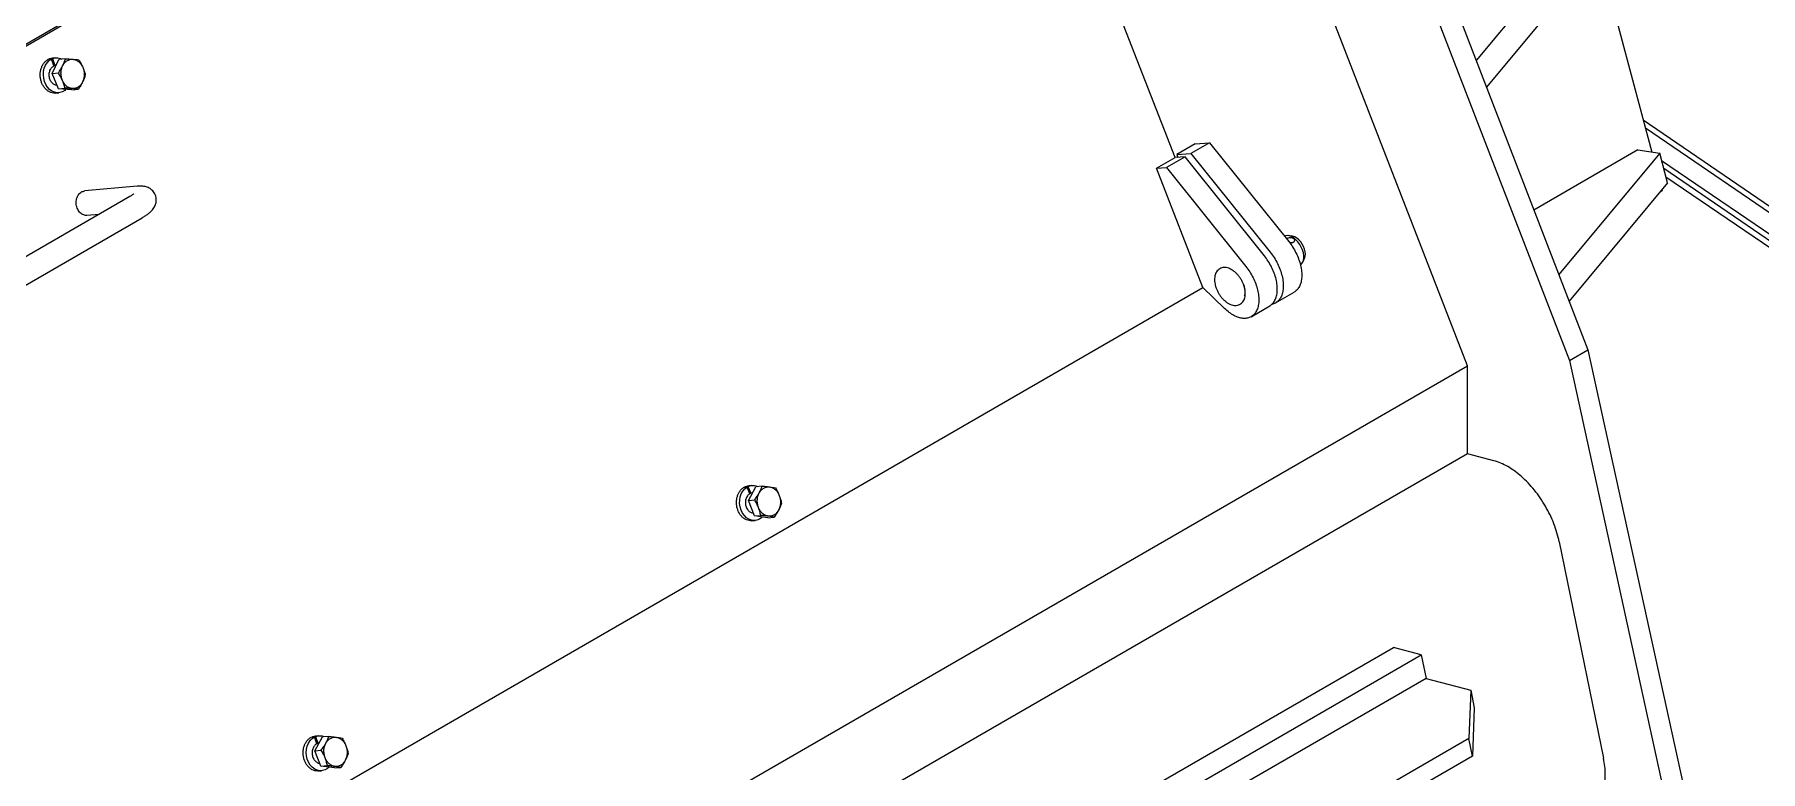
# Model space of a CAD drawing. Header units: millimetres. Extents: x 1293 to 41893, y 1011 to 26911.
# Drawn here: x 6443 to 7147, y 22348 to 22648 of the extents above; entities that cross this region are included whole.
import ezdxf

# ---------------------------------------------------------------- set-up
doc = ezdxf.new("R2010")
doc.units = ezdxf.units.MM
doc.header["$LTSCALE"] = 50
doc.layers.add('MAQUINAS', color=11, linetype='Continuous')

msp = doc.modelspace()

# ---------------------------------------------------------------- linework, layer by layer
at = {"color": 7, "linetype": 'Continuous', "lineweight": 25}
for p, q in [((7098.8045871, 22613.6678986), (7211.7972104, 22536.5254167)), ((7099.6533275, 22610.4851447), (7229.4791927, 22521.8502483)), ((8119.3336984, 21905.4179253), (7106.2855775, 22597.0475558)), ((7412.8561813, 22385.1419436), (7107.134318, 22593.8648019)), ((7410.6033065, 22383.8512283), (7108.0565772, 22590.4063547))]:
    msp.add_line(p, q, dxfattribs=at)
at = {"layer": 'MAQUINAS', "linetype": 'Continuous', "lineweight": 25}
for p, q in [((7027.0369138, 22513.4333547), (6853.3068177, 22961.2046191)), ((6927.9471179, 22903.6626936), (7076.1878867, 22519.9579036)), ((6920.4046455, 22899.308517), (7068.6454144, 22515.603727)), ((6796.5702636, 22850.9068871), (6266.2401777, 22544.7538452)), ((6798.2032568, 22851.0529013), (6267.8731709, 22544.8998594)), ((6907.8048078, 22598.3089397), (6869.861035, 22696.1050701)), ((7079.6856316, 22696.7966411), (7030.600251, 22637.9564428)), ((7082.9102284, 22684.7044893), (7034.8138949, 22627.049893)), ((7080.5998923, 22681.9350164), (7102.3003246, 22600.5589763)), ((6449.5214084, 22638.5160224), (6447.9563612, 22638.2522215)), ((6448.3363976, 22638.4562045), (6449.9096876, 22638.6939187)), ((6450.4158766, 22635.6852255), (6449.5214084, 22638.5160224)), ((6449.7118719, 22632.589118), (6452.53003, 22638.3644327)), ((6451.2032719, 22639.0077362), (6449.9050493, 22638.8916556)), ((6449.9096876, 22638.6939187), (6450.8041558, 22635.8631218)), ((6450.3113005, 22635.7895682), (6450.8041558, 22635.8631218)), ((6450.8041558, 22635.8631218), (6451.478778, 22635.9374183)), ((6455.1249183, 22638.5964548), (6452.53003, 22638.3644327)), ((6449.7118719, 22632.589118), (6452.3067602, 22632.8211402)), ((6452.3701616, 22626.4035262), (6449.7118719, 22632.589118)), ((6451.1797913, 22624.6351994), (6452.4780139, 22624.75128)), ((6452.3701616, 22626.4035262), (6454.96505, 22626.6355483)), ((6457.8466094, 22625.993249), (6452.3701616, 22626.4035262)), ((6457.8466094, 22625.993249), (6460.4414978, 22626.2252712)), ((6916.0713096, 22603.8777823), (6908.5288373, 22599.5236057)), ((6908.5288373, 22599.5236057), (6914.2443134, 22600.0346553)), ((6921.7867857, 22604.3888319), (6914.2443134, 22600.0346553)), ((6914.2443134, 22600.0346553), (6946.6110675, 22559.7707209)), ((6916.0713096, 22603.8777823), (6921.7867857, 22604.3888319)), ((6921.7867857, 22604.3888319), (6954.1535398, 22564.1248975)), ((7096.6228992, 22601.4502658), (7054.1719057, 22576.9438288)), ((7105.4824062, 22600.0594267), (7064.3094019, 22550.7040441)), ((7096.6228992, 22601.4502658), (7105.4824062, 22600.0594267)), ((7108.7070031, 22587.9672749), (7105.4824062, 22600.0594267)), ((6900.2623355, 22593.9547631), (6907.8048078, 22598.3089397)), ((6900.2623355, 22593.9547631), (6904.3448184, 22594.3197986)), ((6919.1185163, 22545.354917), (6900.2623355, 22593.9547631)), ((6911.8872908, 22598.6739752), (6904.3448184, 22594.3197986)), ((6904.3448184, 22594.3197986), (6936.6900415, 22553.9697885)), ((6911.8872908, 22598.6739752), (6907.8048078, 22598.3089397)), ((6908.5288373, 22599.5236057), (6908.9600365, 22598.4122345)), ((6944.2325138, 22558.3239651), (6911.8872908, 22598.6739752)), ((6484.4937835, 22586.6584426), (6463.0607482, 22584.7420063)), ((7108.7070031, 22587.9672749), (7068.5230458, 22539.7974942)), ((6481.491942, 22582.4740682), (6417.8523317, 22545.7357032)), ((7106.4962994, 22584.8241833), (7105.7029033, 22584.3661655)), ((7106.396667, 22585.197802), (7106.4962994, 22584.8241833)), ((6422.8519253, 22537.0752145), (6486.4915356, 22573.8135796)), ((6463.9513458, 22574.7817435), (6468.9396269, 22575.227771)), ((6955.6672082, 22566.2887031), (6953.9617403, 22566.521266)), ((6960.046953, 22555.9802263), (6960.6984312, 22557.573425)), ((6401.7508296, 22246.6849088), (6919.1185163, 22545.354917)), ((6927.984579, 22536.7930264), (6919.1185163, 22545.354917)), ((6948.8246763, 22539.0705148), (6956.3671486, 22543.4246914)), ((6938.8653556, 22533.4592905), (6946.4078279, 22537.8134671)), ((7068.6454144, 22515.603727), (7076.1878867, 22519.9579036)), ((7068.6454144, 22515.603727), (7130.3994066, 22233.9029414)), ((7076.1878867, 22519.9579036), (7137.9418789, 22238.257118)), ((6368.7787048, 22133.4289793), (7027.0369138, 22513.4333547)), ((7027.0369138, 22477.5787853), (7027.0369138, 22513.4333547)), ((7027.0369138, 22477.5787853), (6378.4060082, 22103.1321338)), ((7037.8881522, 22474.7154325), (7027.0369138, 22477.5787853)), ((6733.1970028, 22463.9769839), (6731.6799086, 22463.700044)), ((6732.0480616, 22463.9327504), (6733.5753888, 22464.1854539)), ((6734.3349376, 22461.2818557), (6733.1970028, 22463.9769839)), ((6733.5753888, 22464.1854539), (6734.7210028, 22461.472138)), ((6733.7421579, 22458.5256585), (6736.7600537, 22464.1315354)), ((6733.7421579, 22458.5256585), (6736.3370463, 22458.7576806)), ((6735.1918358, 22464.6442053), (6733.9262731, 22464.5310449)), ((6734.3508969, 22461.414756), (6734.7210028, 22461.472138)), ((6735.4683978, 22461.5767176), (6734.7210028, 22461.472138)), ((6739.3549421, 22464.3635575), (6736.7600537, 22464.1315354)), ((6736.1916477, 22452.2123533), (6733.7421579, 22458.5256585)), ((6736.1916477, 22452.2123533), (6738.786536, 22452.4443754)), ((6741.6590332, 22451.504925), (6736.1916477, 22452.2123533)), ((6741.6590332, 22451.504925), (6744.2539216, 22451.7369471)), ((6735.2010151, 22450.2745887), (6736.4665778, 22450.3877491)), ((7064.5138114, 22441.6594343), (7082.5710939, 22353.4148991)), ((6520.738016, 22123.7291157), (6996.856582, 22398.5865133)), ((6532.121561, 22120.6798069), (7008.240127, 22395.5372046)), ((7008.240127, 22395.5372046), (6996.856582, 22398.5865133)), ((7008.240127, 22395.5372046), (7010.1922625, 22385.9972702)), ((7010.1922625, 22385.9972702), (6534.0736965, 22111.1398725)), ((7010.1922625, 22385.9972702), (7028.4059345, 22381.1183761)), ((7028.4059345, 22381.1183761), (7027.6027986, 22361.4129567)), ((7028.4059345, 22381.1183761), (7029.8700361, 22373.9634255)), ((7029.8700361, 22373.9634255), (7029.0669002, 22354.258006)), ((6556.781741, 22362.1260174), (6555.255326, 22361.8725098)), ((6555.6367278, 22362.0709582), (6557.1720203, 22362.2994468)), ((6557.7689282, 22359.3438644), (6556.781741, 22362.1260174)), ((6556.9654626, 22356.4746445), (6559.9833584, 22362.0805214)), ((6558.4151405, 22362.5931913), (6557.1495778, 22362.4800309)), ((6557.1720203, 22362.2994468), (6558.1658694, 22359.4985189)), ((6562.5782468, 22362.3125435), (6559.9833584, 22362.0805214)), ((7027.6027986, 22361.4129567), (6598.6246846, 22113.7691628)), ((7029.0669002, 22354.258006), (7027.6027986, 22361.4129567)), ((6556.9654626, 22356.4746445), (6559.560351, 22356.7066666)), ((6559.4149524, 22350.1613393), (6556.9654626, 22356.4746445)), ((6557.7137557, 22359.4359937), (6558.1658694, 22359.4985189)), ((6558.4327285, 22359.4255035), (6557.7612639, 22359.3654645)), ((6558.0946203, 22359.3952715), (6557.8935838, 22359.4608631)), ((6558.6876944, 22359.5241824), (6558.1658694, 22359.4985189)), ((7029.0669002, 22354.258006), (6600.0887862, 22106.6142121)), ((6558.4243198, 22348.2235747), (6559.6898825, 22348.3367351)), ((6559.4149524, 22350.1613393), (6562.0098407, 22350.3933614)), ((6564.8823379, 22349.453911), (6559.4149524, 22350.1613393)), ((6564.8823379, 22349.453911), (6567.4772263, 22349.6859331))]:
    msp.add_line(p, q, dxfattribs=at)
at = {"layer": 'MAQUINAS', "linetype": 'Continuous', "lineweight": 25, "flags": 128}
for points in [[(6455.3948701, 22626.1769252), (6454.9382403, 22625.7389085), (6453.9671961, 22625.1494303), (6452.9163392, 22624.8125421), (6451.8251097, 22624.7408877), (6450.7344632, 22624.9371565), (6449.6853333, 22625.3939822), (6448.7170954, 22626.0942194), (6447.866089, 22627.0115872), (6447.1642535, 22628.1116554), (6446.63793, 22629.3531368), (6446.3068721, 22630.6894367), (6446.1835049, 22632.0704017), (6446.2724586, 22633.4442023), (6446.5703947, 22634.7592775), (6447.066131, 22635.9662706), (6447.741062, 22637.0198814), (6448.5698565, 22637.8805663), (6449.5214084, 22638.5160224)], [(6956.1941104, 22565.5533697), (6955.2981286, 22566.0932845), (6954.4146221, 22566.4297796), (6953.5755232, 22566.550693), (6952.811159, 22566.4516547), (6952.3102354, 22566.2386885)], [(6958.9763603, 22554.6913703), (6959.4224102, 22555.0293931), (6959.8874068, 22555.6456488), (6960.1990103, 22556.4360895), (6960.3459585, 22557.3721465), (6960.3229403, 22558.4199885), (6960.1307876, 22559.5417435), (6959.7764454, 22560.6968685), (6959.2727204, 22561.8436142), (6958.6378186, 22562.9405342), (6957.8946871, 22563.9479831), (6957.0701844, 22564.8295489), (6956.1941104, 22565.5533697)], [(6960.6984312, 22557.573425), (6960.8595544, 22558.0963227), (6960.9547608, 22558.9758281), (6960.8796387, 22559.9560997), (6960.6374713, 22560.9942949), (6960.2388425, 22562.0450396), (6959.7011742, 22563.0624113), (6959.0479652, 22564.0019458), (6958.3077639, 22564.8225811), (6957.5129205, 22565.4884514)], [(6739.3571333, 22451.7704147), (6739.2118533, 22451.6115362), (6738.2738989, 22450.9462176), (6737.2441945, 22450.5274638), (6736.1613853, 22450.370991), (6735.0661092, 22450.4826714), (6733.9994725, 22450.8583138), (6733.0015062, 22451.4838202), (6732.1096642, 22452.3357151), (6731.3574178, 22453.3820268), (6730.7729989, 22454.5834867), (6730.3783408, 22455.8950038), (6730.1882553, 22457.2673565), (6730.2098763, 22458.64904), (6730.4423923, 22459.9881994), (6730.877077, 22461.2345755), (6731.4976165, 22462.3413916), (6732.2807218, 22463.2671086), (6733.1970028, 22463.9769839)], [(6562.5945267, 22349.7499323), (6562.1053472, 22349.2901893), (6561.1295707, 22348.7125509), (6560.0758416, 22348.3883324), (6558.9837067, 22348.3297018), (6557.894154, 22348.5388596), (6556.8480748, 22349.007956), (6555.8847287, 22349.7193857), (6555.0402704, 22350.6464485), (6554.3463927, 22351.7543516), (6553.8291369, 22353.0015149), (6553.5079158, 22354.3411322), (6553.394785, 22355.7229271), (6553.4939902, 22357.0950406), (6553.8018083, 22358.4059768), (6554.3066867, 22359.606536), (6554.9896773, 22360.6516607), (6555.8251472, 22361.5021273), (6556.781741, 22362.1260174)]]:
    msp.add_lwpolyline(points, dxfattribs=at)
at = {"layer": 'MAQUINAS', "linetype": 'Continuous', "lineweight": 25}
msp.add_arc((6955.0134776, 22562.2523149), 4.0889845, 52.3191546287, 80.8002997729, dxfattribs=at)
for points, knots in [([(6451.1763743, 22624.6645903), (6451.0586986, 22624.6457995), (6450.5802726, 22624.5694033), (6449.7214661, 22624.7096026), (6448.6520574, 22625.0850015), (6447.6516256, 22625.7298382), (6446.7602138, 22626.596081), (6446.0106077, 22627.6576058), (6445.4311204, 22628.8728598), (6445.0434489, 22630.196701), (6444.8621677, 22631.5792918), (6444.8940313, 22632.9688903), (6445.1380147, 22634.3129093), (6445.5843267, 22635.5625013), (6446.2185845, 22636.6648279), (6447.0081488, 22637.600688), (6447.6402904, 22638.0350437), (6447.9563612, 22638.2522215)], [0, 0, 0, 0, 0.0227692768, 0.0925714713, 0.1623736659, 0.2321758604, 0.3019780549, 0.3717802494, 0.4415824439, 0.5113846384, 0.5811868329, 0.6509890274, 0.720791222, 0.7905934165, 0.860395611, 0.9301978055, 1, 1, 1, 1]), ([(6448.3363976, 22638.4562045), (6448.6801626, 22638.6050397), (6449.1897575, 22638.8256719), (6449.7316218, 22638.850191), (6449.9079527, 22638.8581698)], [0, 0, 0, 0, 0.674584723, 1, 1, 1, 1]), ([(6451.7892203, 22627.7553224), (6451.3869746, 22627.8344953), (6450.5642383, 22627.9964322), (6449.5026973, 22628.9633676), (6448.766516, 22630.3220226), (6448.478959, 22631.9240912), (6448.6867616, 22633.5054942), (6449.3406872, 22634.8900623), (6450.0574801, 22635.4201711), (6450.4158766, 22635.6852255)], [0, 0, 0, 0, 0.1375109544, 0.2812591286, 0.4250073029, 0.5687554772, 0.7125036515, 0.8562518257, 1, 1, 1, 1]), ([(6449.9096876, 22638.6939187), (6450.2608408, 22638.8089088), (6450.9631472, 22639.038889), (6452.065907, 22639.0356572), (6453.0055281, 22638.8568562), (6453.5398695, 22638.5735261), (6453.7315862, 22638.47187)], [0, 0, 0, 0, 0.280934153, 0.5618683061, 0.8428024591, 1, 1, 1, 1]), ([(6452.3067602, 22632.8211402), (6452.6452401, 22633.3257792), (6453.29158, 22634.2894062), (6453.8012475, 22635.2707257), (6454.0440087, 22635.7381408)], [0, 0, 0, 0, 0.523687075, 1, 1, 1, 1]), ([(6454.0440087, 22635.7381408), (6454.2560737, 22636.2028112), (6454.7012957, 22637.1783683), (6454.9793204, 22638.1090624), (6455.1249183, 22638.5964548)], [0, 0, 0, 0, 0.476312925, 1, 1, 1, 1]), ([(6455.1249183, 22638.5964548), (6455.6917067, 22638.5698413), (6456.7740102, 22638.5190216), (6457.734038, 22638.4523948), (6458.1913116, 22638.4206596)], [0, 0, 0, 0, 0.523687075, 1, 1, 1, 1]), ([(6458.1913116, 22638.4206596), (6458.617889, 22638.3861796), (6459.5134713, 22638.3137904), (6460.2274597, 22638.2300378), (6460.6013661, 22638.1861777)], [0, 0, 0, 0, 0.476312925, 1, 1, 1, 1]), ([(6460.6013661, 22638.1861777), (6460.9261156, 22637.6635484), (6461.5462369, 22636.6655682), (6462.0288199, 22635.6205031), (6462.2586804, 22635.1227251)], [0, 0, 0, 0, 0.523687075, 1, 1, 1, 1]), ([(6462.2586804, 22635.1227251), (6462.4578447, 22634.6222023), (6462.8759823, 22633.5713749), (6463.1277883, 22632.5404617), (6463.2596559, 22632.0005858)], [0, 0, 0, 0, 0.476312925, 1, 1, 1, 1]), ([(6453.9640745, 22629.7576875), (6453.734214, 22630.2554655), (6453.2516309, 22631.3005306), (6452.6315097, 22632.2985108), (6452.3067602, 22632.8211402)], [0, 0, 0, 0, 0.476312925, 1, 1, 1, 1]), ([(6454.96505, 22626.6355483), (6454.8331824, 22627.1754242), (6454.5813763, 22628.2063373), (6454.1632388, 22629.2571648), (6453.9640745, 22629.7576875)], [0, 0, 0, 0, 0.523687075, 1, 1, 1, 1]), ([(6462.1787462, 22629.1422718), (6461.935985, 22628.6748567), (6461.4263175, 22627.6935372), (6460.7799776, 22626.7299102), (6460.4414978, 22626.2252712)], [0, 0, 0, 0, 0.476312925, 1, 1, 1, 1]), ([(6463.2596559, 22632.0005858), (6463.1140579, 22631.5131934), (6462.8360332, 22630.5824993), (6462.3908112, 22629.6069422), (6462.1787462, 22629.1422718)], [0, 0, 0, 0, 0.523687075, 1, 1, 1, 1]), ([(6458.0314433, 22626.459753), (6457.5741696, 22626.4914883), (6456.6141419, 22626.5581151), (6455.5318383, 22626.6089347), (6454.96505, 22626.6355483)], [0, 0, 0, 0, 0.476312925, 1, 1, 1, 1]), ([(6460.4414978, 22626.2252712), (6460.0675913, 22626.2691313), (6459.353603, 22626.3528838), (6458.4580207, 22626.4252731), (6458.0314433, 22626.459753)], [0, 0, 0, 0, 0.523687075, 1, 1, 1, 1]), ([(6486.4915356, 22573.8135796), (6486.7035631, 22573.9380894), (6487.348624, 22574.3168912), (6488.3567964, 22574.9768115), (6489.4326407, 22575.7936048), (6490.3055578, 22576.6069035), (6490.9879885, 22577.4165585), (6491.5047654, 22578.2176107), (6491.9026752, 22579.0911547), (6492.1600928, 22580.036153), (6492.2524385, 22581.0306333), (6492.1628155, 22582.0395666), (6491.8814416, 22583.039916), (6491.4131167, 22583.9696344), (6490.7895999, 22584.7769314), (6490.0727487, 22585.4253583), (6489.2956471, 22585.9240166), (6488.480802, 22586.2870976), (6487.6346433, 22586.5330994), (6486.7324519, 22586.6785776), (6485.6931037, 22586.737797), (6484.9264839, 22586.6870727), (6484.4937835, 22586.6584426)], [0, 0, 0, 0, 0.0347502289, 0.105722181, 0.1815250899, 0.2525033356, 0.3041138405, 0.3512564156, 0.396117602, 0.4400328498, 0.4836172552, 0.5271261132, 0.5706717467, 0.6166419567, 0.6602684839, 0.7022842646, 0.7435392011, 0.7849933633, 0.8280117277, 0.8748383871, 0.9293554877, 1, 1, 1, 1]), ([(6459.9705131, 22577.7208546), (6459.7923147, 22578.3476002), (6459.435918, 22579.6010914), (6459.6646815, 22581.5936631), (6460.4416379, 22583.2666601), (6461.643917, 22584.4381908), (6462.6115884, 22584.6203848), (6463.0683884, 22584.7063914)], [0, 0, 0, 0, 0.2043252251, 0.4086504501, 0.6129756752, 0.8173009003, 1, 1, 1, 1]), ([(6483.06128, 22583.5343848), (6483.056992, 22583.5299603), (6483.0469125, 22583.5195602), (6482.8664921, 22583.3660152), (6482.5293857, 22583.1193775), (6482.0620381, 22582.8102337), (6481.6697303, 22582.5789037), (6481.491942, 22582.4740682)], [0, 0, 0, 0, 0.1445645306, 0.3398154244, 0.5579764965, 0.7996812043, 1, 1, 1, 1]), ([(6463.9437056, 22574.8173583), (6463.8913528, 22574.8008723), (6463.3443662, 22574.6286249), (6462.2223836, 22575.0276081), (6460.8259779, 22576.0118176), (6460.255668, 22577.1511756), (6459.9705131, 22577.7208546)], [0, 0, 0, 0, 0.0340782603, 0.3560521735, 0.6780260868, 1, 1, 1, 1]), ([(6953.2740989, 22565.2189136), (6953.2930269, 22565.2397137), (6953.3617854, 22565.315273), (6953.4700592, 22565.3806774), (6953.5485272, 22565.4280771)], [0, 0, 0, 0, 0.2752819422, 1, 1, 1, 1]), ([(6953.5485272, 22565.4280771), (6953.6331986, 22565.4724396), (6953.8029108, 22565.561358), (6954.2088114, 22565.6968698), (6954.7765247, 22565.7904088), (6955.3434533, 22565.7355122), (6955.7479438, 22565.600552), (6955.9166166, 22565.4946637), (6956.0008346, 22565.4417939)], [0, 0, 0, 0, 0.1249534553, 0.250452062, 0.4999935822, 0.7495295357, 0.8749406588, 1, 1, 1, 1]), ([(6956.0008346, 22565.4417939), (6956.0757863, 22565.3811514), (6956.2259163, 22565.2596831), (6956.43067, 22564.9601653), (6956.5366894, 22564.5352719), (6956.4156728, 22564.1227165), (6956.1993326, 22563.8529716), (6955.9811969, 22563.6910103), (6955.7181422, 22563.5747648), (6955.3220662, 22563.4933447), (6954.8809651, 22563.492838), (6954.5670588, 22563.5947898), (6954.4688802, 22563.6266767)], [0, 0, 0, 0, 0.0774966723, 0.1552277386, 0.3098766411, 0.4645289935, 0.5422988762, 0.6197460203, 0.6971390113, 0.7749646671, 0.9296170196, 1, 1, 1, 1]), ([(6946.4026765, 22537.8214595), (6946.8236414, 22538.1120858), (6947.6827116, 22538.7051717), (6948.6219204, 22540.1200825), (6949.2665227, 22541.8789887), (6949.5569365, 22543.9476526), (6949.490284, 22546.2448194), (6949.0666691, 22548.6958304), (6948.3020175, 22551.2189654), (6947.2175736, 22553.72331), (6945.8662103, 22556.1475252), (6944.7770793, 22557.5984851), (6944.2325138, 22558.3239651)], [0, 0, 0, 0, 0.0964650122, 0.1968577887, 0.2972505651, 0.3976433415, 0.4980361179, 0.5984288943, 0.6988216707, 0.7992144472, 0.8996072236, 1, 1, 1, 1]), ([(6946.6110675, 22559.7707209), (6947.1628431, 22559.0375041), (6948.2663941, 22557.5710706), (6949.6355505, 22555.1188128), (6950.7337027, 22552.5848516), (6951.5070806, 22550.0316611), (6951.9338383, 22547.5522373), (6951.9984104, 22545.228798), (6951.6985449, 22543.1414988), (6951.0457442, 22541.357834), (6950.0569134, 22539.9503559), (6948.7951682, 22538.9300617), (6947.7534477, 22538.6309546), (6947.2387427, 22538.4831685)], [0, 0, 0, 0, 0.0911025524, 0.1822051047, 0.2733076571, 0.3644102095, 0.4555127619, 0.5466153142, 0.6377178666, 0.728820419, 0.8199229713, 0.9110255237, 1, 1, 1, 1]), ([(6954.1535398, 22564.1248975), (6954.7053155, 22563.3916805), (6955.8088669, 22561.9252464), (6957.1780212, 22559.4729923), (6958.276181, 22556.9390174), (6959.0495305, 22554.385878), (6959.4763941, 22551.9062635), (6959.5405712, 22549.5835359), (6959.2421797, 22547.4935806), (6958.5838782, 22545.7198283), (6957.6365968, 22544.306714), (6956.7750041, 22543.7209071), (6956.3587078, 22543.4378624)], [0, 0, 0, 0, 0.1006555244, 0.2013110488, 0.3019665732, 0.4026220976, 0.5032776219, 0.6039331463, 0.7045886707, 0.8052441951, 0.9058997195, 1, 1, 1, 1]), ([(6931.5375174, 22552.1851133), (6931.2667312, 22552.371355), (6930.6628276, 22552.7867085), (6929.6872239, 22553.2145568), (6928.6819984, 22553.4723898), (6927.7363267, 22553.5174331), (6926.8525915, 22553.3751129), (6926.030759, 22553.0347896), (6925.3113156, 22552.5010494), (6924.7361119, 22551.8177247), (6924.3052656, 22551.0036311), (6924.0198656, 22550.066591), (6923.8866026, 22549.0153524), (6923.9129502, 22547.8707632), (6924.099945, 22546.6660931), (6924.4403849, 22545.4379779), (6924.9221478, 22544.2197419), (6925.5316029, 22543.0405938), (6926.2535544, 22541.9268521), (6927.0729479, 22540.9083371), (6927.9382077, 22540.0277627), (6928.5465557, 22539.5621034), (6928.8349354, 22539.3413635)], [0, 0, 0, 0, 0.04383243, 0.0977544477, 0.1516510861, 0.1986615633, 0.2439934815, 0.2924277207, 0.3393445642, 0.3857907393, 0.4329507729, 0.48183354, 0.5326635823, 0.5848712198, 0.6376068024, 0.6902493763, 0.7427059423, 0.7950392545, 0.8473707349, 0.8998178661, 0.952509932, 1, 1, 1, 1]), ([(6928.8349354, 22539.3413635), (6929.0110968, 22539.2213643), (6929.5191095, 22538.8753118), (6930.3885818, 22538.4378525), (6931.3951599, 22538.1224443), (6932.3518748, 22538.0159368), (6933.2581376, 22538.09894), (6934.1120674, 22538.3831574), (6934.8721259, 22538.8689502), (6935.489014, 22539.5121775), (6935.9611247, 22540.2901434), (6936.2885732, 22541.1925683), (6936.4662317, 22542.2126449), (6936.4860199, 22543.3335398), (6936.3445499, 22544.5247564), (6936.0469104, 22545.7497793), (6935.6042144, 22546.973808), (6935.029894, 22548.1673093), (6934.3382311, 22549.3012452), (6933.546121, 22550.354271), (6932.6655553, 22551.282177), (6931.9873991, 22551.8990049), (6931.5973939, 22552.1470341), (6931.5375174, 22552.1851133)], [0, 0, 0, 0, 0.02851263, 0.0822244445, 0.1362298035, 0.1838542807, 0.2296613491, 0.278745264, 0.326005235, 0.3725043577, 0.4193316527, 0.4676613709, 0.5179652609, 0.5698675792, 0.6225391871, 0.6752300993, 0.7277394135, 0.7800987208, 0.832418378, 0.884825293, 0.9374332101, 0.9903942941, 1, 1, 1, 1]), ([(6935.81769, 22546.317168), (6935.9016199, 22546.0712973), (6936.1283662, 22545.4070495), (6936.3022457, 22544.34776), (6936.3305574, 22543.2117255), (6936.233658, 22542.3879524), (6936.0723213, 22542.016722), (6936.0315787, 22541.9229746)], [0, 0, 0, 0, 0.1497066387, 0.4044495418, 0.6591924449, 0.9139353481, 1, 1, 1, 1]), ([(6735.2006636, 22450.2767223), (6735.1948288, 22450.2754802), (6734.8314861, 22450.1981361), (6734.0813656, 22450.289649), (6732.9999826, 22450.5734988), (6731.972841, 22451.1456232), (6731.0441273, 22451.9440257), (6730.247187, 22452.9495999), (6729.6123361, 22454.1216935), (6729.1632894, 22455.4171037), (6728.9169431, 22456.786973), (6728.8824842, 22458.1800552), (6729.0613977, 22459.5436368), (6729.4462607, 22460.8280894), (6730.025269, 22461.9794394), (6730.7668387, 22462.9759906), (6731.375552, 22463.4586929), (6731.6799086, 22463.700044)], [0, 0, 0, 0, 0.0011644143, 0.0725098133, 0.1438552123, 0.2152006113, 0.2865460102, 0.3578914092, 0.4292368082, 0.5005822072, 0.5719276061, 0.6432730051, 0.7146184041, 0.7859638031, 0.857309202, 0.928654601, 1, 1, 1, 1]), ([(6732.0480616, 22463.9327504), (6732.3843211, 22464.1027596), (6732.987253, 22464.4075956), (6733.6403606, 22464.4780042), (6733.9292252, 22464.5091454)], [0, 0, 0, 0, 0.5577074832, 1, 1, 1, 1]), ([(6734.3349376, 22461.2818557), (6733.9819989, 22461.0059243), (6733.2761216, 22460.4540615), (6732.6489767, 22459.049055), (6732.4710389, 22457.4606453), (6732.7879187, 22455.8654003), (6733.549018, 22454.5304233), (6734.5858755, 22453.6188106), (6735.3644129, 22453.4844804), (6735.7220165, 22453.4227788)], [0, 0, 0, 0, 0.1459950247, 0.2919900495, 0.4379850742, 0.5839800989, 0.7299751236, 0.8759701484, 1, 1, 1, 1]), ([(6733.5753888, 22464.1854539), (6733.9193386, 22464.3276355), (6734.6072383, 22464.6119988), (6735.7055363, 22464.6965121), (6736.699507, 22464.5774181), (6737.2931887, 22464.3106875), (6737.5372623, 22464.2010296)], [0, 0, 0, 0, 0.270406594, 0.540813188, 0.811219782, 1, 1, 1, 1]), ([(6736.3370463, 22458.7576806), (6736.6926807, 22459.2477674), (6737.3717779, 22460.1836063), (6737.9152844, 22461.1362201), (6738.1741636, 22461.5899623)], [0, 0, 0, 0, 0.523687075, 1, 1, 1, 1]), ([(6737.8899605, 22455.6303713), (6737.6769493, 22456.1384552), (6737.2297406, 22457.2051571), (6736.6438629, 22458.2240825), (6736.3370463, 22458.7576806)], [0, 0, 0, 0, 0.476312925, 1, 1, 1, 1]), ([(6738.1741636, 22461.5899623), (6738.4023465, 22462.0409599), (6738.8814076, 22462.9878112), (6739.1921896, 22463.8907173), (6739.3549421, 22464.3635575)], [0, 0, 0, 0, 0.476312925, 1, 1, 1, 1]), ([(6739.3549421, 22464.3635575), (6739.9209521, 22464.311423), (6741.0017695, 22464.2118701), (6741.9602619, 22464.0949007), (6742.4168043, 22464.0391867)], [0, 0, 0, 0, 0.52368707497, 1, 1, 1, 1]), ([(6742.4168043, 22464.0391867), (6742.8426504, 22463.9807279), (6743.7366974, 22463.8579962), (6744.4491995, 22463.7255104), (6744.8223276, 22463.6561293)], [0, 0, 0, 0, 0.47631292503, 1, 1, 1, 1]), ([(6744.8223276, 22463.6561293), (6745.1291442, 22463.1225312), (6745.7150219, 22462.1036058), (6746.1622306, 22461.0369039), (6746.3752419, 22460.5288199)], [0, 0, 0, 0, 0.523687075, 1, 1, 1, 1]), ([(6746.3752419, 22460.5288199), (6746.557557, 22460.0179913), (6746.9403202, 22458.945527), (6747.1578827, 22457.8936687), (6747.2718174, 22457.3428241)], [0, 0, 0, 0, 0.476312925, 1, 1, 1, 1]), ([(6738.786536, 22452.4443754), (6738.6726013, 22452.99522), (6738.4550388, 22454.0470783), (6738.0722756, 22455.1195426), (6737.8899605, 22455.6303713)], [0, 0, 0, 0, 0.523687075, 1, 1, 1, 1]), ([(6741.8483982, 22452.1200045), (6741.3918558, 22452.1757186), (6740.4333634, 22452.292688), (6739.3525461, 22452.3922408), (6738.786536, 22452.4443754)], [0, 0, 0, 0, 0.476312925, 1, 1, 1, 1]), ([(6744.2539216, 22451.7369471), (6743.8807934, 22451.8063282), (6743.1682913, 22451.938814), (6742.2742443, 22452.0615458), (6741.8483982, 22452.1200045)], [0, 0, 0, 0, 0.523687075, 1, 1, 1, 1]), ([(6746.0910389, 22454.5692289), (6745.8321597, 22454.1154866), (6745.2886532, 22453.1628729), (6744.609556, 22452.2270339), (6744.2539216, 22451.7369471)], [0, 0, 0, 0, 0.476312925, 1, 1, 1, 1]), ([(6747.2718174, 22457.3428241), (6747.1090649, 22456.8699838), (6746.7982829, 22455.9670778), (6746.3192218, 22455.0202264), (6746.0910389, 22454.5692289)], [0, 0, 0, 0, 0.523687075, 1, 1, 1, 1]), ([(6558.4209186, 22348.255161), (6558.2830304, 22348.2346224), (6557.7838238, 22348.1602653), (6556.9056614, 22348.3117012), (6555.8389211, 22348.7027854), (6554.8435901, 22349.3605384), (6553.9591842, 22350.2385648), (6553.2183176, 22351.3097284), (6552.648952, 22352.532266), (6552.2724119, 22353.8607198), (6552.1028523, 22355.2450883), (6552.1465897, 22356.6335589), (6552.4021497, 22357.9735835), (6552.8593194, 22359.2164707), (6553.5032583, 22360.3096029), (6554.3011488, 22361.2342324), (6554.9372669, 22361.6597507), (6555.255326, 22361.8725098)], [0, 0, 0, 0, 0.0265355935, 0.0960687653, 0.1656019372, 0.2351351091, 0.304668281, 0.3742014529, 0.4437346248, 0.5132677967, 0.5828009686, 0.6523341405, 0.7218673124, 0.7914004843, 0.8609336562, 0.9304668281, 1, 1, 1, 1]), ([(6555.6367278, 22362.0709582), (6555.9826624, 22362.1985404), (6556.6745315, 22362.4537048), (6557.4415954, 22362.5534153), (6557.8333901, 22362.4821874), (6557.8616105, 22362.4770569)], [0, 0, 0, 0, 0.4813201724, 0.9626403448, 1, 1, 1, 1]), ([(6557.1720203, 22362.2994468), (6557.5242252, 22362.4104816), (6558.2286351, 22362.632551), (6559.3307158, 22362.6115837), (6560.1886735, 22362.4519628), (6560.6443546, 22362.2099868), (6560.7577626, 22362.1497648)], [0, 0, 0, 0, 0.3001797197, 0.6003594395, 0.9005391592, 1, 1, 1, 1]), ([(6561.3974683, 22359.5389484), (6561.6256512, 22359.9899459), (6562.1047123, 22360.9367973), (6562.4154943, 22361.8397033), (6562.5782468, 22362.3125435)], [0, 0, 0, 0, 0.476312925, 1, 1, 1, 1]), ([(6562.5782468, 22362.3125435), (6563.1442568, 22362.260409), (6564.2250742, 22362.1608561), (6565.1835666, 22362.0438867), (6565.640109, 22361.9881727)], [0, 0, 0, 0, 0.523687075, 1, 1, 1, 1]), ([(6565.640109, 22361.9881727), (6566.0659551, 22361.929714), (6566.9600021, 22361.8069822), (6567.6725042, 22361.6744964), (6568.0456323, 22361.6051153)], [0, 0, 0, 0, 0.476312925, 1, 1, 1, 1]), ([(6568.0456323, 22361.6051153), (6568.3524489, 22361.0715172), (6568.9383266, 22360.0525918), (6569.3855353, 22358.9858899), (6569.5985466, 22358.477806)], [0, 0, 0, 0, 0.523687075, 1, 1, 1, 1]), ([(6557.7689282, 22359.3438644), (6557.4003209, 22359.1010323), (6556.6631063, 22358.6153681), (6555.9567731, 22357.2748147), (6555.689537, 22355.7091308), (6555.9171217, 22354.1017418), (6556.6032383, 22352.6782709), (6557.643037, 22351.7294586), (6558.5041734, 22351.2815043), (6558.9366948, 22351.3425087), (6558.9556357, 22351.3451802)], [0, 0, 0, 0, 0.1419285769, 0.2838571539, 0.4257857308, 0.5677143077, 0.7096428847, 0.8515714616, 0.9935000386, 1, 1, 1, 1]), ([(6559.560351, 22356.7066666), (6559.9159854, 22357.1967534), (6560.5950826, 22358.1325924), (6561.1385891, 22359.0852061), (6561.3974683, 22359.5389484)], [0, 0, 0, 0, 0.523687075, 1, 1, 1, 1]), ([(6561.1132652, 22353.5793573), (6560.900254, 22354.0874412), (6560.4530453, 22355.1541432), (6559.8671676, 22356.1730685), (6559.560351, 22356.7066666)], [0, 0, 0, 0, 0.476312925, 1, 1, 1, 1]), ([(6562.0098407, 22350.3933614), (6561.895906, 22350.944206), (6561.6783435, 22351.9960643), (6561.2955803, 22353.0685287), (6561.1132652, 22353.5793573)], [0, 0, 0, 0, 0.523687075, 1, 1, 1, 1]), ([(6570.4951221, 22355.2918101), (6570.3323696, 22354.8189698), (6570.0215876, 22353.9160638), (6569.5425265, 22352.9692124), (6569.3143436, 22352.5182149)], [0, 0, 0, 0, 0.523687075, 1, 1, 1, 1]), ([(6569.5985466, 22358.477806), (6569.7808617, 22357.9669773), (6570.1636249, 22356.894513), (6570.3811874, 22355.8426547), (6570.4951221, 22355.2918101)], [0, 0, 0, 0, 0.476312925, 1, 1, 1, 1]), ([(7076.9331089, 22332.5105325), (7077.1253941, 22332.6047234), (7077.9884808, 22333.0275064), (7079.2735514, 22334.2044562), (7080.7457299, 22336.0246232), (7081.894899, 22338.2437549), (7082.7251598, 22340.785887), (7083.2192859, 22343.6207981), (7083.3628983, 22346.702529), (7083.1836786, 22349.9745598), (7082.7752888, 22352.2681193), (7082.5710939, 22353.4148991)], [0, 0, 0, 0, 0.0345917642, 0.1552677937, 0.2759438232, 0.3966198527, 0.5172958821, 0.6379719116, 0.7586479411, 0.8793239705, 1, 1, 1, 1]), ([(6565.0717029, 22350.0689906), (6564.6151605, 22350.1247046), (6563.6566681, 22350.241674), (6562.5758508, 22350.3412269), (6562.0098407, 22350.3933614)], [0, 0, 0, 0, 0.476312925, 1, 1, 1, 1]), ([(6567.4772263, 22349.6859331), (6567.1040981, 22349.7553142), (6566.391596, 22349.8878), (6565.497549, 22350.0105318), (6565.0717029, 22350.0689906)], [0, 0, 0, 0, 0.523687075, 1, 1, 1, 1]), ([(6569.3143436, 22352.5182149), (6569.0554644, 22352.0644727), (6568.5119579, 22351.1118589), (6567.8328607, 22350.1760199), (6567.4772263, 22349.6859331)], [0, 0, 0, 0, 0.476312925, 1, 1, 1, 1])]:
    msp.add_open_spline(points, degree=3, knots=knots, dxfattribs=at)
for points in [[(6453.9640745, 22629.7576875), (6453.7904116, 22630.2431706), (6453.4430859, 22631.2141366), (6453.3208883, 22632.7990937), (6453.4851678, 22634.3625889), (6453.8577284, 22635.2796235), (6454.0440087, 22635.7381408)], [(6454.0440087, 22635.7381408), (6454.2839707, 22636.1531314), (6454.7638948, 22636.9831128), (6455.7860548, 22637.8510148), (6456.947272, 22638.3953439), (6457.7766318, 22638.412221), (6458.1913116, 22638.4206596)], [(6458.1913116, 22638.4206596), (6458.6049365, 22638.3501672), (6459.4321863, 22638.2091824), (6460.5765439, 22637.4921274), (6461.5734816, 22636.4729613), (6462.0302808, 22635.5728038), (6462.2586804, 22635.1227251)], [(6462.2586804, 22635.1227251), (6462.4323433, 22634.637242), (6462.779669, 22633.666276), (6462.9018666, 22632.0813189), (6462.7375871, 22630.5178237), (6462.3650265, 22629.6007891), (6462.1787462, 22629.1422718)], [(6458.0314433, 22626.459753), (6457.6178184, 22626.5302454), (6456.7905686, 22626.6712301), (6455.646211, 22627.3882852), (6454.6492733, 22628.4074513), (6454.1924741, 22629.3076088), (6453.9640745, 22629.7576875)], [(6462.1787462, 22629.1422718), (6461.9387842, 22628.7272811), (6461.4588601, 22627.8972998), (6460.4367001, 22627.0293978), (6459.2754829, 22626.4850687), (6458.4461231, 22626.4681916), (6458.0314433, 22626.459753)], [(6936.6900415, 22553.9697885), (6937.2346069, 22553.2443087), (6938.3237377, 22551.7933491), (6939.6751025, 22549.3691313), (6940.7595405, 22546.8647968), (6941.5242141, 22544.341624), (6941.947747, 22541.8907539), (6942.0147056, 22539.5930612), (6941.723149, 22537.5263602), (6941.0828118, 22535.7601282), (6940.1152751, 22534.3538616), (6938.8531277, 22533.3549467), (6937.3388188, 22532.7968703), (6935.6235396, 22532.6989937), (6933.7643056, 22533.0624875), (6931.8265013, 22533.8830437), (6929.8650141, 22535.1034281), (6928.6113907, 22536.2298269), (6927.984579, 22536.7930264)], [(7064.5138114, 22441.6594343), (7064.2336953, 22442.8679348), (7063.6734631, 22445.2849358), (7062.3912699, 22448.9703734), (7060.8115208, 22452.6196805), (7058.9285982, 22456.1789311), (7056.7836262, 22459.58464), (7054.4111169, 22462.7788659), (7051.8524156, 22465.7067829), (7049.1514842, 22468.3173071), (7046.3541337, 22470.5686582), (7043.5107922, 22472.4106583), (7040.6614295, 22473.8545849), (7038.8125779, 22474.4284833), (7037.8881522, 22474.7154325)], [(6737.8899605, 22455.6303713), (6737.7327172, 22456.123973), (6737.4182304, 22457.1111765), (6737.3500393, 22458.6984141), (6737.5678511, 22460.2486457), (6737.9720594, 22461.1428568), (6738.1741636, 22461.5899623)], [(6738.1741636, 22461.5899623), (6738.4285118, 22461.9907375), (6738.9372082, 22462.7922879), (6739.9899251, 22463.6021206), (6741.1707767, 22464.0816996), (6742.0014617, 22464.0533576), (6742.4168043, 22464.0391867)], [(6742.4168043, 22464.0391867), (6742.8283958, 22463.9463601), (6743.651579, 22463.7607071), (6744.7724871, 22462.983302), (6745.7355268, 22461.9126494), (6746.1620035, 22460.9900964), (6746.3752419, 22460.5288199)], [(6746.3752419, 22460.5288199), (6746.5324853, 22460.0352182), (6746.846972, 22459.0480147), (6746.9151632, 22457.4607771), (6746.6973513, 22455.9105455), (6746.293143, 22455.0163344), (6746.0910389, 22454.5692289)], [(6741.8483982, 22452.1200045), (6741.4368066, 22452.2128311), (6740.6136234, 22452.3984842), (6739.4927154, 22453.1758892), (6738.5296757, 22454.2465418), (6738.1031989, 22455.1690948), (6737.8899605, 22455.6303713)], [(6746.0910389, 22454.5692289), (6745.8366907, 22454.1684537), (6745.3279943, 22453.3669033), (6744.2752773, 22452.5570706), (6743.0944258, 22452.0774917), (6742.2637407, 22452.1058336), (6741.8483982, 22452.1200045)], [(6561.3974683, 22359.5389484), (6561.6518165, 22359.9397236), (6562.1605129, 22360.7412739), (6563.2132298, 22361.5511066), (6564.3940814, 22362.0306856), (6565.2247664, 22362.0023437), (6565.640109, 22361.9881727)], [(6565.640109, 22361.9881727), (6566.0517005, 22361.8953462), (6566.8748837, 22361.7096931), (6567.9957918, 22360.9322881), (6568.9588315, 22359.8616355), (6569.3853082, 22358.9390825), (6569.5985466, 22358.477806)], [(6561.1132652, 22353.5793573), (6560.9560219, 22354.072959), (6560.6415351, 22355.0601625), (6560.573344, 22356.6474002), (6560.7911558, 22358.1976317), (6561.1953641, 22359.0918428), (6561.3974683, 22359.5389484)], [(6565.0717029, 22350.0689906), (6564.6601113, 22350.1618171), (6563.8369281, 22350.3474702), (6562.7160201, 22351.1248752), (6561.7529804, 22352.1955278), (6561.3265036, 22353.1180808), (6561.1132652, 22353.5793573)], [(6569.5985466, 22358.477806), (6569.75579, 22357.9842042), (6570.0702767, 22356.9970008), (6570.1384679, 22355.4097631), (6569.920656, 22353.8595315), (6569.5164477, 22352.9653204), (6569.3143436, 22352.5182149)], [(6569.3143436, 22352.5182149), (6569.0599954, 22352.1174397), (6568.551299, 22351.3158893), (6567.498582, 22350.5060567), (6566.3177305, 22350.0264777), (6565.4870454, 22350.0548196), (6565.0717029, 22350.0689906)]]:
    msp.add_open_spline(points, degree=3, dxfattribs=at)

doc.saveas('drawing.dxf')
